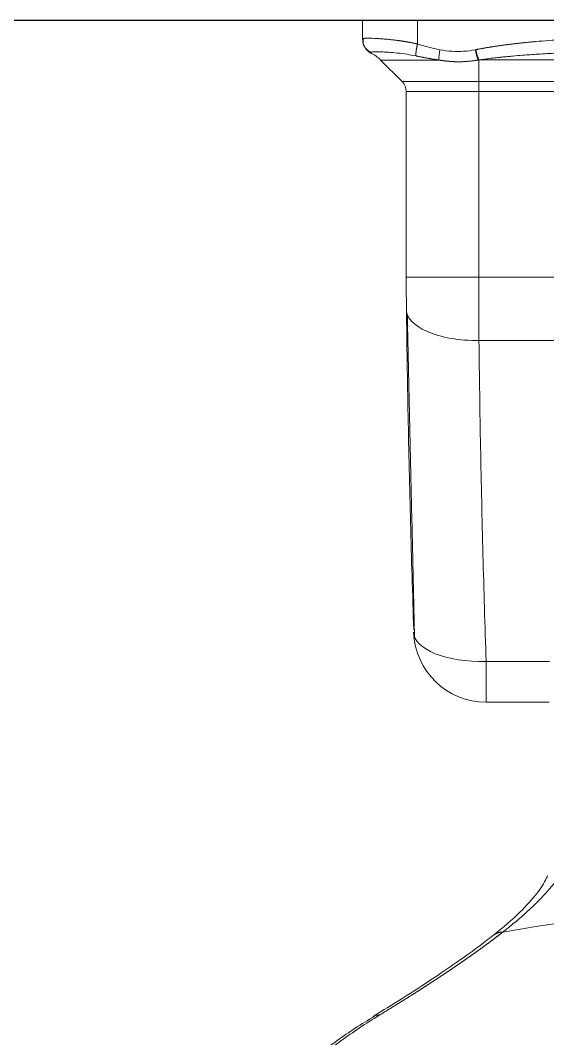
# Model space of a CAD drawing. Extents: x 9631 to 10472, y -18721 to -18126.
# Drawn here: x 10000.7 to 10037.1, y -18454.5 to -18384.3 of the extents above; entities that cross this region are included whole.
import ezdxf

# ---------------------------------------------------------------- set-up
doc = ezdxf.new("R2010")
doc.units = 0
doc.header["$MEASUREMENT"] = 0
doc.layers.get('0').update_dxf_attribs({"linetype": 'CONTINUOUS', "lineweight": 13})
doc.layers.add('벽', color=2, linetype='CONTINUOUS')

msp = doc.modelspace()

# ---------------------------------------------------------------- linework, layer by layer
at = {"color": 7, "linetype": 'Continuous', "extrusion": (-1.22465e-16, -1, 0)}
for p, q in [((10024.291, -18384.293), (10028.097, -18384.293)), ((10024.292, -18384.293), (10024.292, -18385.587)), ((10028.097, -18384.293), (10028.097, -18385.924)), ((10028.097, -18384.293), (10074.427, -18384.293)), ((10025.547, -18387.026), (10027.022, -18388.5)), ((10025.547, -18387.026), (10029.568, -18387.026)), ((10032.315, -18388.5), (10032.315, -18387.022)), ((10070.209, -18387.022), (10032.315, -18387.022)), ((10027.022, -18388.5), (10032.315, -18388.5)), ((10032.315, -18388.5), (10070.209, -18388.5)), ((10027.315, -18389.207), (10027.315, -18401.993)), ((10027.315, -18389.207), (10032.315, -18389.207)), ((10032.315, -18389.207), (10032.315, -18401.993)), ((10032.315, -18389.207), (10070.209, -18389.207)), ((10032.315, -18401.993), (10027.315, -18401.993)), ((10038.535, -18401.993), (10032.315, -18401.993)), ((10039.093, -18406.363), (10032.326, -18406.363)), ((10032.821, -18428.478), (10032.821, -18431.293)), ((10032.821, -18428.478), (10037.183, -18428.478)), ((10032.821, -18431.293), (10037.161, -18431.293))]:
    msp.add_line(p, q, dxfattribs=at)
at = {"color": 7, "linetype": 'Continuous', "extrusion": (0, 0, -1)}
for centre, radius, start, end in [((-10023.78, -18388.793), 2.5, 116.00433, 135), ((-10026.315, -18389.207), 1, 135, 180)]:
    msp.add_arc(centre, radius, start, end, dxfattribs=at)
at = {"color": 7, "linetype": 'Continuous'}
msp.add_arc((10032.821, -18426.293), 5, 181.91599, 270, dxfattribs=at)
for centre, major_axis, ratio, start_param, end_param in [((10025.317, -18385.648), (0, -1), 0.999777, 4.712397, 5.069452), ((10025.317, -18385.648), (0, -1), 0.999777, 5.478116, 5.829009), ((10029.855, -18386.318), (0.193, 0.981), 0.218885, 1.613881, 2.417712), ((10032.315, -18386.312), (-0.196, 0.981), 0.193581, 1.532089, 2.341569), ((10032.326, -18404.178), (5, 0.057), 0.436972, 3.115725, 4.707449), ((10032.821, -18426.293), (4.997, 0.167), 0.436797, 3.141608, 4.697778), ((10051.262, -18535.404), (94.49, 0), 0.950244, 1.386779, 1.754814), ((10025.865, -18454.199), (-0.784, 1.279), 0.537511, 5.836471, 6.27587)]:
    msp.add_ellipse(centre, major_axis=major_axis, ratio=ratio, start_param=start_param, end_param=end_param, dxfattribs=at)
for points, knots in [([(10024.292, -18385.587), (10024.291, -18385.587), (10024.291, -18385.585), (10024.291, -18385.583), (10024.291, -18385.581), (10024.291, -18385.579), (10024.292, -18385.577), (10024.293, -18385.574), (10024.294, -18385.572), (10024.295, -18385.57), (10024.297, -18385.568), (10024.298, -18385.567), (10024.301, -18385.565), (10024.303, -18385.563), (10024.305, -18385.561), (10024.308, -18385.559), (10024.311, -18385.558), (10024.315, -18385.556), (10024.319, -18385.554), (10024.322, -18385.553), (10024.327, -18385.551), (10024.331, -18385.55), (10024.335, -18385.548), (10024.338, -18385.548), (10024.339, -18385.547)], [0, 0, 0, 0, 0.045085, 0.090286, 0.135602, 0.181035, 0.226583, 0.272247, 0.318028, 0.363924, 0.409937, 0.456066, 0.502311, 0.548673, 0.595151, 0.641746, 0.688458, 0.735286, 0.782231, 0.829293, 0.876472, 0.923768, 0.971181, 1, 1, 1, 1]), ([(10024.339, -18385.547), (10024.34, -18385.547), (10024.342, -18385.547), (10024.346, -18385.545), (10024.352, -18385.544), (10024.358, -18385.543), (10024.364, -18385.542), (10024.37, -18385.54), (10024.377, -18385.539), (10024.384, -18385.538), (10024.392, -18385.537), (10024.399, -18385.536), (10024.407, -18385.535), (10024.415, -18385.534), (10024.424, -18385.533), (10024.433, -18385.532), (10024.442, -18385.531), (10024.451, -18385.53), (10024.461, -18385.53), (10024.471, -18385.529), (10024.481, -18385.528), (10024.492, -18385.528), (10024.503, -18385.527), (10024.514, -18385.526), (10024.526, -18385.526), (10024.538, -18385.525), (10024.591, -18385.523), (10024.699, -18385.522), (10024.886, -18385.524), (10025.103, -18385.532), (10025.353, -18385.546), (10025.634, -18385.565), (10025.942, -18385.591), (10026.261, -18385.623), (10026.505, -18385.651), (10026.662, -18385.671), (10026.732, -18385.68), (10026.802, -18385.69), (10026.872, -18385.7), (10026.941, -18385.71), (10027.011, -18385.72), (10027.081, -18385.731), (10027.15, -18385.742), (10027.22, -18385.753), (10027.289, -18385.764), (10027.358, -18385.776), (10027.427, -18385.788), (10027.496, -18385.8), (10027.564, -18385.813), (10027.632, -18385.826), (10027.699, -18385.839), (10027.767, -18385.853), (10027.834, -18385.866), (10027.9, -18385.88), (10027.966, -18385.895), (10028.032, -18385.909), (10028.076, -18385.919), (10028.097, -18385.924)], [0, 0, 0, 0, 0.002415, 0.008567, 0.014734, 0.020916, 0.027113, 0.033325, 0.039552, 0.045795, 0.052052, 0.058325, 0.064613, 0.070917, 0.077235, 0.083569, 0.089918, 0.096283, 0.102662, 0.109057, 0.115467, 0.121893, 0.128333, 0.134789, 0.14126, 0.147747, 0.154249, 0.226646, 0.298176, 0.36885, 0.438678, 0.513628, 0.585722, 0.654977, 0.721416, 0.735247, 0.748965, 0.76257, 0.776062, 0.789442, 0.802709, 0.815865, 0.828909, 0.841842, 0.854663, 0.867375, 0.879975, 0.892466, 0.904848, 0.91712, 0.929283, 0.941338, 0.953285, 0.965124, 0.976856, 0.988481, 1, 1, 1, 1]), ([(10032.118, -18386.312), (10032.143, -18386.307), (10032.194, -18386.296), (10032.271, -18386.282), (10032.348, -18386.267), (10032.426, -18386.252), (10032.504, -18386.238), (10032.583, -18386.224), (10032.663, -18386.21), (10032.743, -18386.195), (10032.824, -18386.182), (10032.905, -18386.168), (10032.988, -18386.154), (10033.07, -18386.141), (10033.154, -18386.127), (10033.237, -18386.114), (10033.322, -18386.101), (10033.407, -18386.088), (10033.493, -18386.075), (10033.579, -18386.062), (10033.666, -18386.049), (10033.754, -18386.037), (10033.842, -18386.024), (10033.931, -18386.012), (10034.02, -18386), (10034.11, -18385.988), (10034.201, -18385.976), (10034.292, -18385.964), (10034.384, -18385.952), (10034.477, -18385.941), (10034.57, -18385.929), (10034.663, -18385.918), (10034.758, -18385.907), (10034.853, -18385.896), (10034.948, -18385.885), (10035.044, -18385.874), (10035.141, -18385.864), (10035.239, -18385.853), (10035.337, -18385.843), (10035.435, -18385.832), (10035.535, -18385.822), (10035.634, -18385.812), (10035.735, -18385.802), (10035.836, -18385.793), (10035.938, -18385.783), (10036.04, -18385.773), (10036.143, -18385.764), (10036.507, -18385.731), (10037.151, -18385.679), (10038.094, -18385.615), (10039.091, -18385.558), (10040.119, -18385.51), (10041.184, -18385.469), (10042.293, -18385.436), (10043.478, -18385.407), (10044.769, -18385.384), (10046.178, -18385.365), (10047.718, -18385.352), (10049.372, -18385.344), (10050.567, -18385.342), (10051.819, -18385.342), (10053.052, -18385.343), (10054.761, -18385.352), (10056.35, -18385.365), (10057.789, -18385.384), (10059.092, -18385.408), (10060.274, -18385.437), (10061.38, -18385.471), (10062.442, -18385.511), (10063.466, -18385.56), (10064.46, -18385.617), (10065.399, -18385.681), (10066.075, -18385.736), (10066.505, -18385.775), (10066.708, -18385.794), (10066.908, -18385.814), (10067.106, -18385.834), (10067.302, -18385.855), (10067.495, -18385.876), (10067.685, -18385.897), (10067.874, -18385.92), (10068.059, -18385.942), (10068.243, -18385.965), (10068.424, -18385.989), (10068.602, -18386.013), (10068.778, -18386.038), (10068.952, -18386.063), (10069.123, -18386.088), (10069.292, -18386.114), (10069.458, -18386.141), (10069.622, -18386.168), (10069.784, -18386.196), (10069.943, -18386.224), (10070.1, -18386.253), (10070.254, -18386.282), (10070.356, -18386.302), (10070.407, -18386.312)], [0, 0, 0, 0, 0.002043, 0.004101, 0.006174, 0.008262, 0.010364, 0.012482, 0.014614, 0.016761, 0.018923, 0.021101, 0.023293, 0.0255, 0.027722, 0.029959, 0.032212, 0.034479, 0.036761, 0.039059, 0.041371, 0.043699, 0.046042, 0.048399, 0.050772, 0.053161, 0.055564, 0.057982, 0.060416, 0.062865, 0.065329, 0.067809, 0.070303, 0.072813, 0.075338, 0.077878, 0.080434, 0.083005, 0.085591, 0.088192, 0.090809, 0.093441, 0.096088, 0.098751, 0.101429, 0.104123, 0.106831, 0.109556, 0.132866, 0.157557, 0.183631, 0.211093, 0.238021, 0.266883, 0.297679, 0.330412, 0.367382, 0.407282, 0.450112, 0.495874, 0.5, 0.54734, 0.591595, 0.632765, 0.67085, 0.703501, 0.734219, 0.763005, 0.78986, 0.817221, 0.843202, 0.867807, 0.891037, 0.896437, 0.901776, 0.907054, 0.912272, 0.917429, 0.922526, 0.927562, 0.932538, 0.937453, 0.942309, 0.947104, 0.95184, 0.956515, 0.961131, 0.965687, 0.970183, 0.97462, 0.978998, 0.983316, 0.987576, 0.991776, 0.995917, 1, 1, 1, 1]), ([(10024.878, -18386.547), (10024.878, -18386.547), (10024.877, -18386.547), (10024.876, -18386.546), (10024.875, -18386.546), (10024.874, -18386.545), (10024.874, -18386.545), (10024.873, -18386.544), (10024.873, -18386.542), (10024.873, -18386.541), (10024.874, -18386.539), (10024.874, -18386.538), (10024.875, -18386.536), (10024.876, -18386.534), (10024.877, -18386.531), (10024.878, -18386.529), (10024.88, -18386.526), (10024.882, -18386.524), (10024.883, -18386.521), (10024.886, -18386.517), (10024.888, -18386.514), (10024.89, -18386.511), (10024.893, -18386.507), (10024.895, -18386.505), (10024.896, -18386.503)], [0, 0, 0, 0, 0.044336, 0.088794, 0.133371, 0.178065, 0.222874, 0.267795, 0.312826, 0.357965, 0.403209, 0.448557, 0.494006, 0.539555, 0.585201, 0.630941, 0.676774, 0.722696, 0.768706, 0.814801, 0.86098, 0.907241, 0.953582, 1, 1, 1, 1]), ([(10024.896, -18386.503), (10024.907, -18386.49), (10024.97, -18386.468), (10025.195, -18386.454), (10025.57, -18386.46), (10026.07, -18386.487), (10026.676, -18386.539), (10027.326, -18386.621), (10027.778, -18386.701), (10027.987, -18386.744)], [0, 0, 0, 0, 0.128818, 0.2789, 0.42953, 0.579497, 0.728915, 0.87692, 1, 1, 1, 1]), ([(10027.987, -18386.744), (10028.012, -18386.749), (10028.06, -18386.759), (10028.133, -18386.774), (10028.206, -18386.789), (10028.277, -18386.804), (10028.348, -18386.818), (10028.419, -18386.832), (10028.488, -18386.846), (10028.557, -18386.859), (10028.626, -18386.872), (10028.694, -18386.885), (10028.761, -18386.897), (10028.827, -18386.91), (10028.893, -18386.921), (10028.958, -18386.933), (10029.022, -18386.944), (10029.086, -18386.954), (10029.149, -18386.964), (10029.211, -18386.974), (10029.272, -18386.984), (10029.333, -18386.993), (10029.393, -18387.002), (10029.452, -18387.01), (10029.51, -18387.018), (10029.549, -18387.023), (10029.568, -18387.026)], [0, 0, 0, 0, 0.047315, 0.094168, 0.140554, 0.186469, 0.23191, 0.276872, 0.321353, 0.365347, 0.408851, 0.451862, 0.494375, 0.536387, 0.577895, 0.618895, 0.659382, 0.699351, 0.738799, 0.77772, 0.816111, 0.853968, 0.891289, 0.92807, 0.964309, 1, 1, 1, 1]), ([(10032.315, -18387.022), (10032.343, -18387.018), (10032.44, -18387.004), (10032.65, -18386.975), (10032.987, -18386.931), (10033.322, -18386.891), (10033.626, -18386.857), (10033.867, -18386.831), (10034.143, -18386.803), (10034.415, -18386.777), (10034.811, -18386.741), (10035.463, -18386.687), (10036.447, -18386.617), (10037.641, -18386.55), (10038.921, -18386.493), (10040.516, -18386.437), (10042.407, -18386.392), (10044.578, -18386.359), (10046.752, -18386.34), (10048.927, -18386.33), (10051.125, -18386.327), (10053.343, -18386.33), (10055.58, -18386.339), (10057.816, -18386.358), (10060.048, -18386.391), (10062.177, -18386.441), (10064.203, -18386.515), (10065.811, -18386.599), (10066.995, -18386.682), (10067.648, -18386.735), (10068.079, -18386.774), (10068.385, -18386.803), (10068.662, -18386.831), (10068.902, -18386.857), (10069.157, -18386.886), (10069.421, -18386.917), (10069.685, -18386.95), (10069.895, -18386.978), (10070.049, -18386.999), (10070.147, -18387.013), (10070.195, -18387.02), (10070.209, -18387.022)], [0, 0, 0, 0, 0.002247, 0.007864, 0.016857, 0.029234, 0.034729, 0.041155, 0.048512, 0.056802, 0.06281, 0.080116, 0.108745, 0.141075, 0.174885, 0.210173, 0.267244, 0.324361, 0.38151, 0.438681, 0.495862, 0.554656, 0.61344, 0.672203, 0.730932, 0.789613, 0.840474, 0.891266, 0.917232, 0.934562, 0.943278, 0.951603, 0.958969, 0.965378, 0.97083, 0.979388, 0.986464, 0.992061, 0.996181, 0.998827, 1, 1, 1, 1]), ([(10029.568, -18387.026), (10029.583, -18387.028), (10029.614, -18387.034), (10029.659, -18387.041), (10029.704, -18387.049), (10029.749, -18387.056), (10029.794, -18387.062), (10029.839, -18387.069), (10029.884, -18387.075), (10029.929, -18387.081), (10029.974, -18387.087), (10030.018, -18387.092), (10030.063, -18387.098), (10030.107, -18387.102), (10030.151, -18387.107), (10030.196, -18387.111), (10030.239, -18387.115), (10030.283, -18387.119), (10030.327, -18387.123), (10030.371, -18387.126), (10030.414, -18387.129), (10030.457, -18387.132), (10030.501, -18387.134), (10030.544, -18387.137), (10030.587, -18387.139), (10030.629, -18387.14), (10030.672, -18387.142), (10030.714, -18387.143), (10030.757, -18387.144), (10030.799, -18387.145), (10030.841, -18387.145), (10030.883, -18387.146), (10030.938, -18387.146), (10031.005, -18387.145), (10031.087, -18387.144), (10031.168, -18387.142), (10031.251, -18387.139), (10031.334, -18387.134), (10031.417, -18387.129), (10031.501, -18387.124), (10031.585, -18387.117), (10031.67, -18387.109), (10031.756, -18387.1), (10031.841, -18387.09), (10031.928, -18387.079), (10032.014, -18387.067), (10032.101, -18387.054), (10032.189, -18387.041), (10032.247, -18387.031), (10032.276, -18387.026)], [0, 0, 0, 0, 0.017072, 0.03409, 0.051052, 0.067959, 0.084811, 0.101607, 0.118348, 0.135033, 0.151661, 0.168232, 0.184747, 0.201204, 0.217604, 0.233945, 0.250228, 0.266453, 0.28262, 0.298727, 0.314775, 0.330764, 0.346694, 0.362564, 0.378374, 0.394125, 0.409815, 0.425445, 0.441015, 0.456525, 0.471974, 0.487362, 0.50269, 0.532304, 0.562122, 0.592141, 0.622359, 0.652777, 0.683392, 0.714201, 0.745204, 0.776398, 0.807782, 0.839355, 0.871115, 0.903061, 0.935192, 0.967506, 1, 1, 1, 1]), ([(10032.315, -18389.207), (10032.315, -18389.142), (10032.315, -18389.077), (10032.315, -18388.948), (10032.315, -18388.885), (10032.315, -18388.764), (10032.315, -18388.706), (10032.315, -18388.598), (10032.315, -18388.547), (10032.315, -18388.5)], [0, 0, 0, 0, 0.25, 0.25, 0.5, 0.5, 0.75, 0.75, 1, 1, 1, 1]), ([(10032.315, -18401.993), (10032.315, -18402.009), (10032.315, -18402.041), (10032.315, -18402.089), (10032.315, -18402.138), (10032.315, -18402.186), (10032.315, -18402.234), (10032.315, -18402.283), (10032.315, -18402.331), (10032.315, -18402.379), (10032.315, -18402.427), (10032.315, -18402.475), (10032.315, -18402.523), (10032.315, -18402.571), (10032.315, -18402.619), (10032.315, -18402.667), (10032.315, -18402.715), (10032.315, -18402.763), (10032.315, -18402.811), (10032.316, -18402.859), (10032.316, -18402.906), (10032.316, -18402.954), (10032.316, -18403.002), (10032.316, -18403.049), (10032.316, -18403.097), (10032.316, -18403.144), (10032.316, -18403.192), (10032.316, -18403.239), (10032.316, -18403.286), (10032.316, -18403.334), (10032.316, -18403.381), (10032.316, -18403.428), (10032.316, -18403.475), (10032.316, -18403.522), (10032.316, -18403.569), (10032.317, -18403.616), (10032.317, -18403.663), (10032.317, -18403.71), (10032.317, -18403.756), (10032.317, -18403.803), (10032.317, -18403.85), (10032.317, -18403.896), (10032.317, -18403.942), (10032.317, -18403.989), (10032.317, -18404.035), (10032.317, -18404.081), (10032.318, -18404.127), (10032.318, -18404.174), (10032.318, -18404.219), (10032.318, -18404.265), (10032.318, -18404.311), (10032.318, -18404.357), (10032.318, -18404.403), (10032.318, -18404.448), (10032.319, -18404.494), (10032.319, -18404.539), (10032.319, -18404.585), (10032.319, -18404.63), (10032.319, -18404.675), (10032.319, -18404.72), (10032.319, -18404.765), (10032.319, -18404.81), (10032.32, -18404.855), (10032.32, -18404.9), (10032.32, -18404.944), (10032.32, -18404.989), (10032.32, -18405.033), (10032.32, -18405.078), (10032.321, -18405.122), (10032.321, -18405.166), (10032.321, -18405.21), (10032.321, -18405.254), (10032.321, -18405.298), (10032.321, -18405.342), (10032.322, -18405.386), (10032.322, -18405.43), (10032.322, -18405.473), (10032.322, -18405.516), (10032.322, -18405.56), (10032.323, -18405.603), (10032.323, -18405.646), (10032.323, -18405.689), (10032.323, -18405.732), (10032.323, -18405.775), (10032.323, -18405.818), (10032.324, -18405.86), (10032.324, -18405.903), (10032.324, -18405.945), (10032.324, -18405.987), (10032.325, -18406.029), (10032.325, -18406.071), (10032.325, -18406.113), (10032.325, -18406.155), (10032.325, -18406.197), (10032.326, -18406.239), (10032.326, -18406.28), (10032.326, -18406.321), (10032.326, -18406.349), (10032.326, -18406.363)], [0, 0, 0, 0, 0.010704, 0.021402, 0.032094, 0.04278, 0.053459, 0.064133, 0.074801, 0.085462, 0.096118, 0.106767, 0.117411, 0.128048, 0.13868, 0.149305, 0.159924, 0.170537, 0.181145, 0.191746, 0.202341, 0.21293, 0.223513, 0.23409, 0.244661, 0.255226, 0.265784, 0.276337, 0.286884, 0.297424, 0.307959, 0.318488, 0.32901, 0.339526, 0.350037, 0.360541, 0.37104, 0.381532, 0.392018, 0.402498, 0.412972, 0.42344, 0.433902, 0.444358, 0.454808, 0.465252, 0.47569, 0.486122, 0.496547, 0.506967, 0.517381, 0.527788, 0.53819, 0.548585, 0.558975, 0.569358, 0.579736, 0.590107, 0.600472, 0.610831, 0.621184, 0.631532, 0.641873, 0.652208, 0.662537, 0.672859, 0.683176, 0.693487, 0.703792, 0.714091, 0.724383, 0.73467, 0.744951, 0.755225, 0.765494, 0.775756, 0.786012, 0.796263, 0.806507, 0.816745, 0.826978, 0.837204, 0.847424, 0.857638, 0.867846, 0.878048, 0.888244, 0.898434, 0.908618, 0.918795, 0.928967, 0.939133, 0.949292, 0.959446, 0.969594, 0.979735, 0.989871, 1, 1, 1, 1]), ([(10037.05, -18443.232), (10037.029, -18443.302), (10036.899, -18443.656), (10036.337, -18444.494), (10035.181, -18445.793), (10034.021, -18446.799), (10033.318, -18447.355)], [0, 0, 0, 0, 0.070004, 0.344357, 0.654238, 1, 1, 1, 1]), ([(10033.357, -18447.324), (10032.736, -18447.814), (10031.443, -18448.781), (10029.287, -18450.259), (10027.154, -18451.638), (10025.719, -18452.531), (10025.028, -18452.953)], [0, 0, 0, 0, 0.296274, 0.561765, 0.796387, 1, 1, 1, 1]), ([(10025.455, -18452.864), (10025.477, -18452.85), (10025.522, -18452.823), (10025.589, -18452.782), (10025.656, -18452.741), (10025.723, -18452.7), (10025.79, -18452.659), (10025.856, -18452.618), (10025.923, -18452.577), (10025.99, -18452.537), (10026.056, -18452.496), (10026.122, -18452.455), (10026.189, -18452.414), (10026.255, -18452.373), (10026.321, -18452.332), (10026.387, -18452.291), (10026.453, -18452.251), (10026.519, -18452.21), (10026.584, -18452.169), (10026.65, -18452.128), (10026.715, -18452.088), (10026.781, -18452.047), (10026.846, -18452.006), (10026.911, -18451.966), (10026.976, -18451.925), (10027.041, -18451.884), (10027.106, -18451.844), (10027.171, -18451.803), (10027.236, -18451.762), (10027.301, -18451.722), (10027.365, -18451.681), (10027.43, -18451.641), (10027.494, -18451.6), (10027.558, -18451.56), (10027.622, -18451.519), (10027.686, -18451.479), (10027.75, -18451.438), (10027.814, -18451.398), (10027.877, -18451.357), (10027.941, -18451.317), (10028.004, -18451.277), (10028.068, -18451.236), (10028.131, -18451.196), (10028.194, -18451.156), (10028.257, -18451.115), (10028.32, -18451.075), (10028.383, -18451.035), (10028.445, -18450.995), (10028.508, -18450.954), (10028.57, -18450.914), (10028.633, -18450.874), (10028.695, -18450.834), (10028.757, -18450.794), (10028.819, -18450.754), (10028.88, -18450.714), (10028.942, -18450.674), (10029.004, -18450.634), (10029.065, -18450.594), (10029.126, -18450.554), (10029.188, -18450.514), (10029.249, -18450.474), (10029.309, -18450.434), (10029.37, -18450.394), (10029.431, -18450.354), (10029.491, -18450.315), (10029.552, -18450.275), (10029.612, -18450.235), (10029.672, -18450.195), (10029.732, -18450.156), (10029.792, -18450.116), (10029.852, -18450.076), (10029.911, -18450.037), (10029.971, -18449.997), (10030.03, -18449.958), (10030.089, -18449.918), (10030.148, -18449.879), (10030.207, -18449.839), (10030.266, -18449.8), (10030.324, -18449.76), (10030.383, -18449.721), (10030.441, -18449.682), (10030.499, -18449.642), (10030.557, -18449.603), (10030.615, -18449.564), (10030.672, -18449.525), (10030.73, -18449.485), (10030.787, -18449.446), (10030.845, -18449.407), (10030.902, -18449.368), (10030.959, -18449.329), (10031.015, -18449.29), (10031.072, -18449.251), (10031.129, -18449.212), (10031.185, -18449.173), (10031.241, -18449.134), (10031.297, -18449.095), (10031.353, -18449.057), (10031.409, -18449.018), (10031.464, -18448.979), (10031.519, -18448.94), (10031.575, -18448.902), (10031.63, -18448.863), (10031.684, -18448.825), (10031.739, -18448.786), (10031.794, -18448.747), (10031.848, -18448.709), (10031.902, -18448.671), (10031.956, -18448.632), (10032.01, -18448.594), (10032.064, -18448.555), (10032.118, -18448.517), (10032.171, -18448.479), (10032.224, -18448.441), (10032.277, -18448.403), (10032.33, -18448.365), (10032.383, -18448.326), (10032.435, -18448.288), (10032.488, -18448.25), (10032.54, -18448.212), (10032.592, -18448.175), (10032.643, -18448.137), (10032.695, -18448.099), (10032.747, -18448.061), (10032.798, -18448.023), (10032.849, -18447.986), (10032.9, -18447.948), (10032.95, -18447.91), (10033.001, -18447.873), (10033.051, -18447.835), (10033.101, -18447.798), (10033.151, -18447.76), (10033.201, -18447.723), (10033.251, -18447.686), (10033.3, -18447.648), (10033.349, -18447.611), (10033.398, -18447.574), (10033.447, -18447.537), (10033.496, -18447.5), (10033.544, -18447.463), (10033.592, -18447.426), (10033.641, -18447.389), (10033.689, -18447.352), (10033.736, -18447.315), (10033.784, -18447.278), (10033.831, -18447.241), (10033.879, -18447.205), (10033.926, -18447.168), (10033.957, -18447.144), (10033.972, -18447.131)], [0, 0, 0, 0, 0.006518, 0.013041, 0.019568, 0.0261, 0.032636, 0.039177, 0.045723, 0.052274, 0.058828, 0.065388, 0.071952, 0.078521, 0.085094, 0.091672, 0.098254, 0.104841, 0.111433, 0.118029, 0.124629, 0.131235, 0.137845, 0.144459, 0.151078, 0.157701, 0.164329, 0.170962, 0.177599, 0.184241, 0.190887, 0.197538, 0.204194, 0.210854, 0.217519, 0.224188, 0.230862, 0.23754, 0.244223, 0.250911, 0.257603, 0.2643, 0.271001, 0.277707, 0.284417, 0.291132, 0.297852, 0.304576, 0.311305, 0.318038, 0.324776, 0.331518, 0.338265, 0.345017, 0.351773, 0.358534, 0.365299, 0.372069, 0.378843, 0.385622, 0.392406, 0.399194, 0.405987, 0.412784, 0.419586, 0.426392, 0.433203, 0.440018, 0.446838, 0.453663, 0.460492, 0.467326, 0.474164, 0.481007, 0.487854, 0.494706, 0.501563, 0.508424, 0.515289, 0.522159, 0.529034, 0.535913, 0.542797, 0.549686, 0.556579, 0.563476, 0.570378, 0.577285, 0.584196, 0.591112, 0.598032, 0.604957, 0.611886, 0.61882, 0.625758, 0.632701, 0.639649, 0.646601, 0.653557, 0.660519, 0.667484, 0.674455, 0.681429, 0.688409, 0.695393, 0.702381, 0.709374, 0.716372, 0.723374, 0.730381, 0.737392, 0.744408, 0.751428, 0.758453, 0.765483, 0.772517, 0.779555, 0.786598, 0.793646, 0.800698, 0.807755, 0.814816, 0.821882, 0.828952, 0.836027, 0.843106, 0.85019, 0.857278, 0.864371, 0.871469, 0.878571, 0.885677, 0.892788, 0.899904, 0.907024, 0.914148, 0.921278, 0.928412, 0.93555, 0.942693, 0.94984, 0.956992, 0.964149, 0.97131, 0.978476, 0.985646, 0.992821, 1, 1, 1, 1]), ([(10025.125, -18452.937), (10024.219, -18453.471), (10022.403, -18454.651), (10020.106, -18456.524), (10018.25, -18458.334), (10016.944, -18459.847), (10016.029, -18461.074), (10015.395, -18462.04), (10014.916, -18462.856), (10014.527, -18463.59), (10014.16, -18464.366), (10013.776, -18465.3), (10013.378, -18466.503), (10013.038, -18468), (10012.938, -18469.082), (10012.926, -18469.655)], [0, 0, 0, 0, 0.119456, 0.253032, 0.365025, 0.455359, 0.523968, 0.580076, 0.621736, 0.663064, 0.704062, 0.752005, 0.818341, 0.903257, 1, 1, 1, 1])]:
    msp.add_open_spline(points, degree=3, knots=knots, dxfattribs=at)
for points, degree in [([(10024.356, -18385.521), (10024.355, -18385.939)], 1), ([(10024.317, -18385.648), (10024.314, -18385.648), (10024.308, -18385.643), (10024.299, -18385.623), (10024.294, -18385.6), (10024.292, -18385.587)], 3), ([(10024.495, -18386.209), (10024.662, -18386.454), (10024.924, -18386.568)], 2), ([(10028.097, -18385.924), (10028.261, -18385.971), (10028.592, -18386.066), (10029.114, -18386.206), (10029.458, -18386.285), (10029.632, -18386.318)], 3), ([(10029.632, -18386.318), (10029.907, -18386.372), (10030.454, -18386.444), (10031.269, -18386.443), (10031.812, -18386.371), (10032.083, -18386.318)], 3), ([(10032.083, -18386.318), (10032.089, -18386.317), (10032.1, -18386.315), (10032.112, -18386.313), (10032.118, -18386.312)], 3), ([(10032.276, -18387.026), (10032.28, -18387.024), (10032.289, -18387.023), (10032.303, -18387.023), (10032.311, -18387.023), (10032.315, -18387.022)], 3), ([(10027.316, -18401.993), (10027.316, -18402.247), (10027.317, -18402.748), (10027.321, -18403.484), (10027.325, -18403.95), (10027.328, -18404.178)], 3), ([(10027.328, -18404.178), (10027.356, -18406.637), (10027.431, -18411.555), (10027.6, -18418.927), (10027.749, -18423.839), (10027.833, -18426.293)], 3), ([(10027.383, -18404.551), (10027.883, -18426.765)], 1), ([(10032.326, -18406.363), (10032.354, -18408.822), (10032.428, -18413.74), (10032.593, -18421.112), (10032.739, -18426.024), (10032.821, -18428.478)], 3), ([(10033.972, -18447.131), (10034.244, -18446.919), (10034.771, -18446.496), (10035.51, -18445.86), (10036.193, -18445.223), (10036.818, -18444.585), (10037.382, -18443.945), (10037.881, -18443.305), (10038.313, -18442.663), (10038.675, -18442.02), (10038.866, -18441.591), (10038.95, -18441.376)], 3), ([(10077.07, -18452.864), (10077.535, -18453.148), (10078.44, -18453.728), (10079.721, -18454.629), (10080.921, -18455.558), (10082.038, -18456.509), (10083.072, -18457.48), (10084.021, -18458.467), (10084.884, -18459.466), (10085.661, -18460.475), (10086.353, -18461.492), (10086.955, -18462.509), (10087.469, -18463.525), (10087.894, -18464.537), (10088.232, -18465.544), (10088.481, -18466.542), (10088.643, -18467.531), (10088.716, -18468.509), (10088.702, -18469.472), (10088.599, -18470.419), (10088.409, -18471.347), (10088.132, -18472.256), (10087.767, -18473.145), (10087.316, -18474.012), (10086.776, -18474.859), (10086.149, -18475.681), (10085.439, -18476.476), (10084.642, -18477.245), (10083.761, -18477.988), (10082.795, -18478.703), (10081.745, -18479.389), (10080.61, -18480.047), (10079.392, -18480.676), (10078.094, -18481.272), (10076.721, -18481.835), (10075.275, -18482.363), (10073.763, -18482.855), (10072.187, -18483.311), (10070.554, -18483.73), (10068.873, -18484.11), (10067.144, -18484.452), (10065.374, -18484.756), (10063.567, -18485.023), (10061.729, -18485.251), (10059.865, -18485.441), (10057.979, -18485.592), (10056.076, -18485.706), (10054.16, -18485.782), (10052.236, -18485.821), (10050.311, -18485.821), (10048.389, -18485.783), (10046.472, -18485.708), (10044.567, -18485.594), (10042.682, -18485.443), (10040.817, -18485.253), (10038.978, -18485.025), (10037.171, -18484.76), (10035.4, -18484.456), (10033.671, -18484.114), (10031.988, -18483.734), (10030.356, -18483.316), (10028.78, -18482.861), (10027.265, -18482.368), (10025.818, -18481.84), (10024.443, -18481.277), (10023.144, -18480.681), (10021.927, -18480.054), (10020.794, -18479.398), (10019.744, -18478.712), (10018.777, -18477.998), (10017.894, -18477.256), (10017.096, -18476.487), (10016.384, -18475.691), (10015.757, -18474.87), (10015.216, -18474.024), (10014.763, -18473.156), (10014.397, -18472.267), (10014.118, -18471.359), (10013.927, -18470.431), (10013.824, -18469.485), (10013.808, -18468.523), (10013.88, -18467.546), (10014.04, -18466.557), (10014.289, -18465.557), (10014.626, -18464.548), (10015.052, -18463.533), (10015.566, -18462.516), (10016.168, -18461.498), (10016.858, -18460.483), (10017.636, -18459.472), (10018.501, -18458.471), (10019.45, -18457.483), (10020.484, -18456.511), (10021.601, -18455.56), (10022.801, -18454.631), (10024.083, -18453.729), (10024.989, -18453.149), (10025.455, -18452.864)], 3)]:
    msp.add_open_spline(points, degree=degree, dxfattribs=at)
for points, weights in [([(10024.355, -18385.938), (10024.453, -18386.2), (10024.646, -18386.396), (10024.896, -18386.503)], [1.01033612928, 0.982352167506, 1.01119088776, 1.09685229004]), ([(10028.097, -18385.924), (10028.004, -18386.266), (10027.964, -18386.565), (10027.987, -18386.744)], [1.06778573558, 0.977404754314, 0.977404754808, 1.06778573706]), ([(10032.083, -18386.318), (10032.134, -18386.589), (10032.202, -18386.838), (10032.276, -18387.026)], [1.04193734036, 0.986315480566, 0.986022438606, 1.04105821448]), ([(10033.316, -18447.357), (10033.501, -18447.209), (10033.727, -18447.134), (10033.972, -18447.131)], [1.00044337366, 1.00452900746, 1.03685110156, 1.09740965595])]:
    msp.add_rational_spline(points, weights, degree=3, dxfattribs=at)
at = {"layer": '벽'}
msp.add_line((10098.303, -18384.293), (9690.743, -18384.293), dxfattribs=at)

doc.saveas('drawing.dxf')
